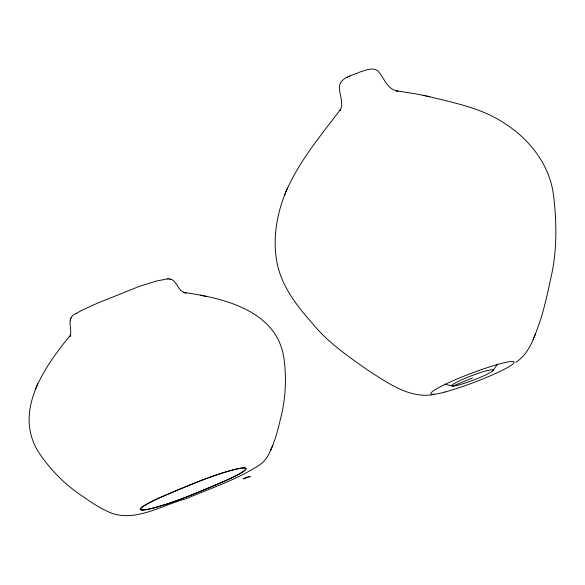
<?xml version="1.0" encoding="UTF-8"?>
<svg xmlns="http://www.w3.org/2000/svg" width="585" height="585" viewBox="0 0 585 585"><rect width="100%" height="100%" fill="white"/><g stroke="black" fill="none" stroke-linecap="round" stroke-linejoin="round"><path stroke-width="0.88" d="M76.211 313.428C65.33 317.67 72.811 328.733 70.083 336.441L70.807 334.722C44.694 366.444 12.49 411.825 39.071 452.878C50.8 470.428 65.988 485.513 83.677 497.045C92.649 503.422 102.002 509.462 112.313 513.447C137.014 521.535 162.506 505.009 185.73 498.873C209.839 488.592 235.148 480.292 257.458 466.311C262.789 463.115 267.118 458.435 269.553 452.695C274.328 442.618 277.553 431.891 279.966 421.024C285.502 400.593 286.833 379.182 283.937 358.225C276.946 310.503 223.572 298.036 183.566 292.412L186.037 292.961C176.897 292.017 177.306 277.597 167.251 278.906M286.138 191.273C276.829 213.481 272.456 238.424 276.932 262.292C281.553 286.416 297.136 306.248 313.063 324.141C328.382 342.934 348.601 356.631 368.228 370.48C387.943 382.919 409.946 399.321 434.618 394.356M515.868 362.276C529.761 353.384 534.376 336.492 539.845 321.925C544.445 307.9 547.523 293.443 550.617 279.03C557.242 251.543 556.84 222.827 553.49 194.915C549.629 165.138 530.054 139.72 505.235 123.815C481.96 107.881 453.667 102.821 426.823 96.072M270.599 450.384L271.572 448.059M271.725 447.715L272.727 445.324M35.195 389.559L36.175 387.226M36.687 386.034L37.637 383.76M286.233 191.09C299.359 160.941 320.821 135.42 340.485 109.512L340.053 110.528C344.792 101.827 337.435 92.401 340.068 83.67C343.768 76.525 353.106 75.253 359.775 72.072C365.413 70.441 372.206 67.004 377.749 70.741C384.228 77.681 386.897 89.454 397.829 91.143L396.272 90.792L415.533 93.812L429.748 96.715M284.588 194.988L287.747 187.478M533.001 339.739L534.068 337.201M534.551 336.039L535.663 333.399M70.171 320.083L70.434 319.461M70.807 318.576L71.07 317.977M492.936 370.736A22.252 2.362 -20.8 0 0 465.718 378.071A22.252 2.362 -20.8 0 0 458.845 384.945A22.252 2.362 -20.8 0 0 492.936 370.736L497.477 364.155M81.49 310.481L97.717 303.067L139.025 286.489L156.232 281.056L167.485 278.877M76.152 313.465L81.534 310.459M346.642 77.593L347.366 77.249M349.406 76.262L349.932 76.006M142.499 510.098A44.54 4.731 -20.8 0 0 195.448 493.374A142.199 15.108 -20.8 0 0 227.799 479.715A44.54 4.731 -20.8 0 0 243.886 467.839A44.54 4.731 -20.8 0 0 201.569 480.307A142.199 15.108 -20.8 0 0 168.297 493.989A44.54 4.731 -20.8 0 0 142.499 510.098L142.915 509.923M452.819 386.122L472.497 377.917M168.765 278.935L169.401 279.074M170.776 279.381L171.434 279.52M200.414 295.213L202.783 295.732M203.638 295.93L206.11 296.471M423.057 95.245L425.814 95.852M444.637 384.126L451.737 385.881M248.457 476.621L243.046 478.874L250.321 476.578L248.457 476.621M445.192 391.972A44.497 4.731 -20.8 0 0 513.367 363.563A44.497 4.731 -20.8 0 0 458.94 378.224A44.497 4.731 -20.8 0 0 445.192 391.972M201.598 480.351A141.599 15.049 -20.8 0 0 158.835 498.171A44.072 4.68 -20.8 0 0 145.007 509.74A44.072 4.68 -20.8 0 0 195.332 493.367A141.599 15.049 -20.8 0 0 227.543 479.766A44.072 4.68 -20.8 0 0 243.462 468.015A44.072 4.68 -20.8 0 0 201.598 480.351"/></g></svg>
